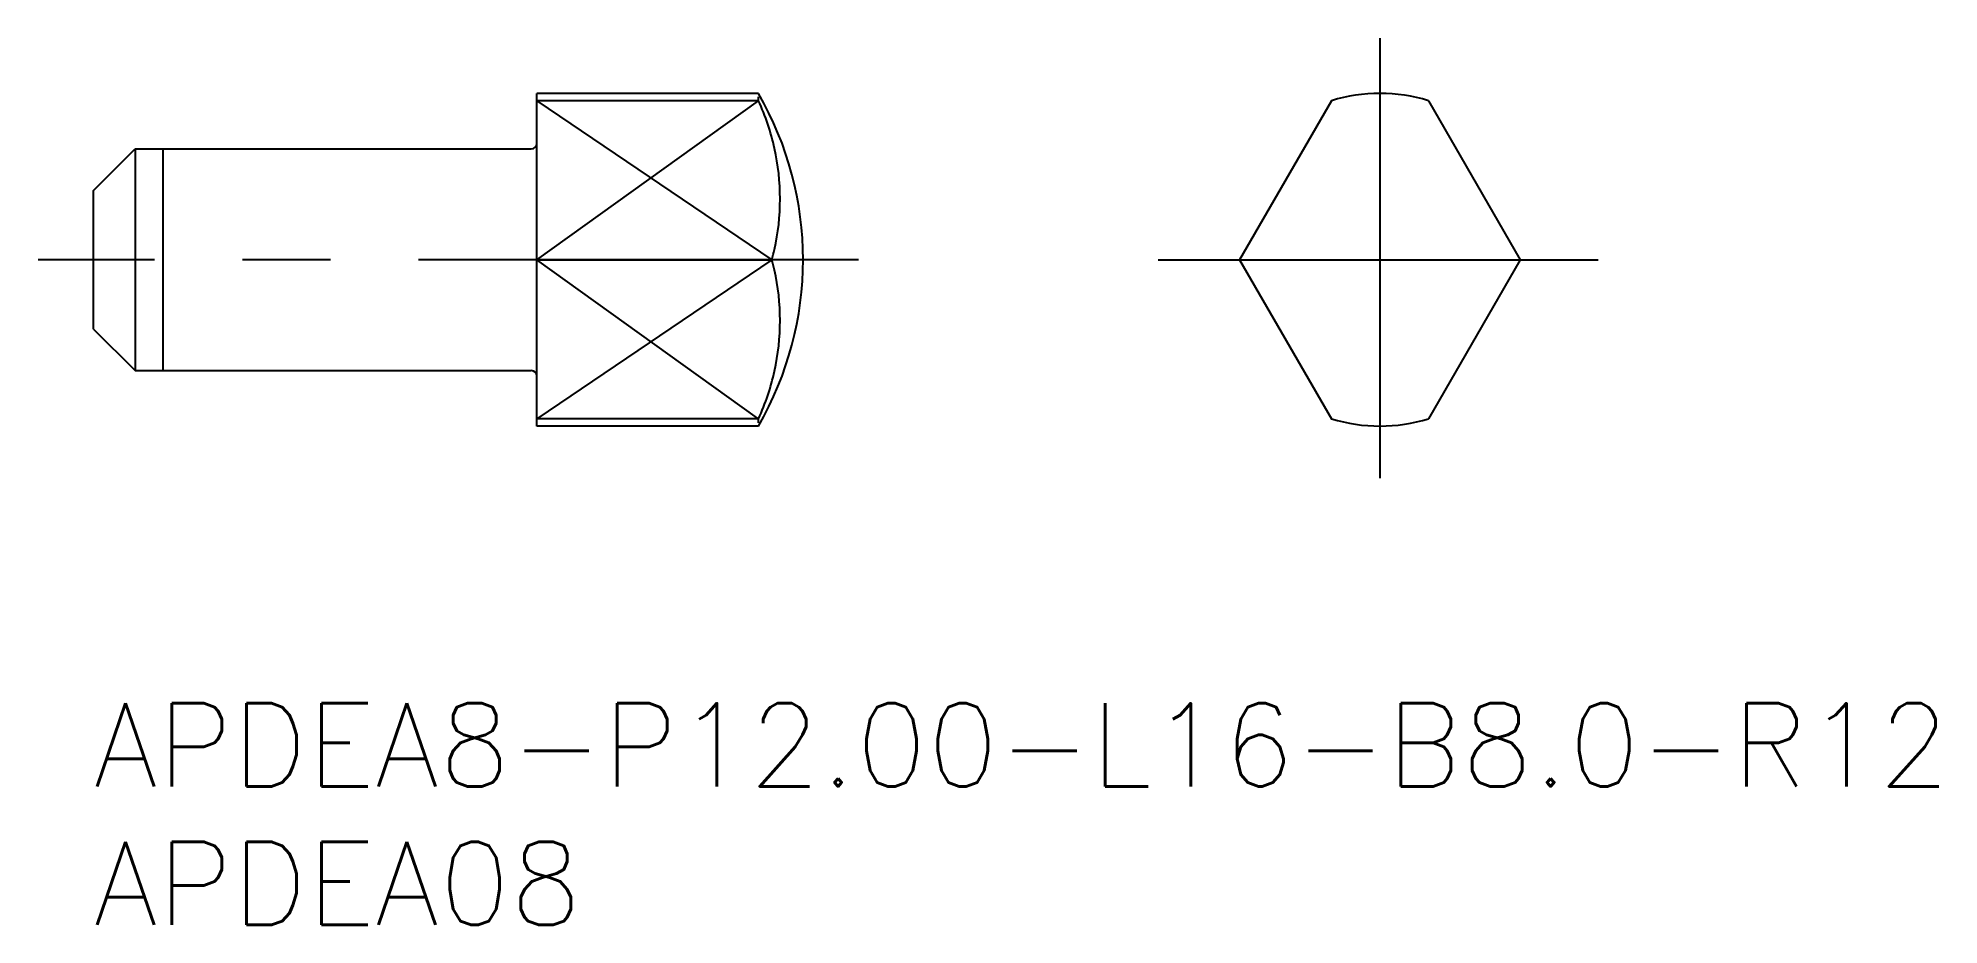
# Model space of a CAD drawing. Extents: x -2 to 66.6, y -8 to 24.
import ezdxf

# ---------------------------------------------------------------- set-up
doc = ezdxf.new("R2010")
doc.units = 0
doc.header["$LTSCALE"] = 0.5
doc.linetypes.add('CENTER', pattern=[50.8, 31.75, -6.35, 6.35, -6.35])
for name, color, linetype in [('MSM_CENTER', 1, 'CENTER'), ('MSM_CONTINUOUS', 7, 'CONTINUOUS'), ('MSM_NARROW', 5, 'CONTINUOUS'), ('MSM_PART_NUMBER', 7, 'CONTINUOUS')]:
    doc.layers.add(name, color=color, linetype=linetype)
doc.styles.get("Standard").update_dxf_attribs({"font": 'txt.shx', "height": 1.5, "bigfont": 'bigfont.shx'})

# ---------------------------------------------------------------- blocks, each defined once
blk = doc.blocks.new('*U15')
at = {"layer": 'MSM_PART_NUMBER'}
blk.add_text('APDEA8-P12.00-L16-B8.0-R12', height=3, dxfattribs=at).set_placement((0, -3))
blk = doc.blocks.new('*U16')
at = {"layer": 'MSM_PART_NUMBER'}
blk.add_text('APDEA08', height=3, dxfattribs=at).set_placement((0, -8))

msp = doc.modelspace()

# ---------------------------------------------------------------- linework, layer by layer
at = {"layer": 'MSM_CENTER'}
for p, q in [((46.426, 24), (46.426, 8)), ((27.608, 16), (-2, 16)), ((38.426, 16), (54.426, 16))]:
    msp.add_line(p, q, dxfattribs=at)
at = {"layer": 'MSM_CONTINUOUS'}
for p, q in [((16, 10), (16, 22)), ((24, 22), (16, 22)), ((24, 21.739), (16, 21.739)), ((44.676, 21.739), (41.362, 16)), ((48.176, 21.739), (51.489, 16)), ((0, 18.5), (1.5, 20)), ((1.5, 20), (1.5, 12)), ((1.5, 20), (15.8, 20)), ((0, 13.5), (0, 18.5)), ((16, 16), (24.487, 16)), ((41.362, 16), (44.676, 10.261)), ((51.489, 16), (48.176, 10.261)), ((0, 13.5), (1.5, 12)), ((1.5, 12), (15.8, 12)), ((24, 10.261), (16, 10.261)), ((24, 10), (16, 10))]:
    msp.add_line(p, q, dxfattribs=at)
for centre, radius, start, end in [((13.608, 16), 12, 330, 30), ((46.426, 16), 6, 73.04224, 106.95776), ((16.082, 18.127), 8.703, 12.53316, 24.52137), ((15.8, 20.2), 0.2, 270, 0), ((16.377, 18.193), 8.401, 347.46684, 12.53316), ((16.082, 18.258), 8.703, 344.96202, 347.46684), ((16.082, 13.742), 8.703, 12.53316, 15.03798), ((16.377, 13.807), 8.401, 347.46684, 12.53316), ((15.8, 11.8), 0.2, 0, 90), ((16.082, 13.873), 8.703, 335.47863, 347.46684), ((46.426, 16), 6, 253.04224, 286.95776)]:
    msp.add_arc(centre, radius, start, end, dxfattribs=at)
at = {"layer": 'MSM_NARROW'}
for p, q in [((16, 21.739), (24.487, 16)), ((16, 16), (24, 21.739)), ((24, 21.739), (24, 21.88)), ((2.5, 20), (2.5, 12)), ((24.487, 16), (16, 10.261)), ((23.966, 10.285), (16, 16)), ((24, 10.12), (24, 10.309))]:
    msp.add_line(p, q, dxfattribs=at)

# ---------------------------------------------------------------- block references
at = {"layer": 'MSM_CONTINUOUS'}
for name in ['*U15', '*U16']:
    msp.add_blockref(name, (0, 0), dxfattribs=at)

doc.saveas('drawing.dxf')
